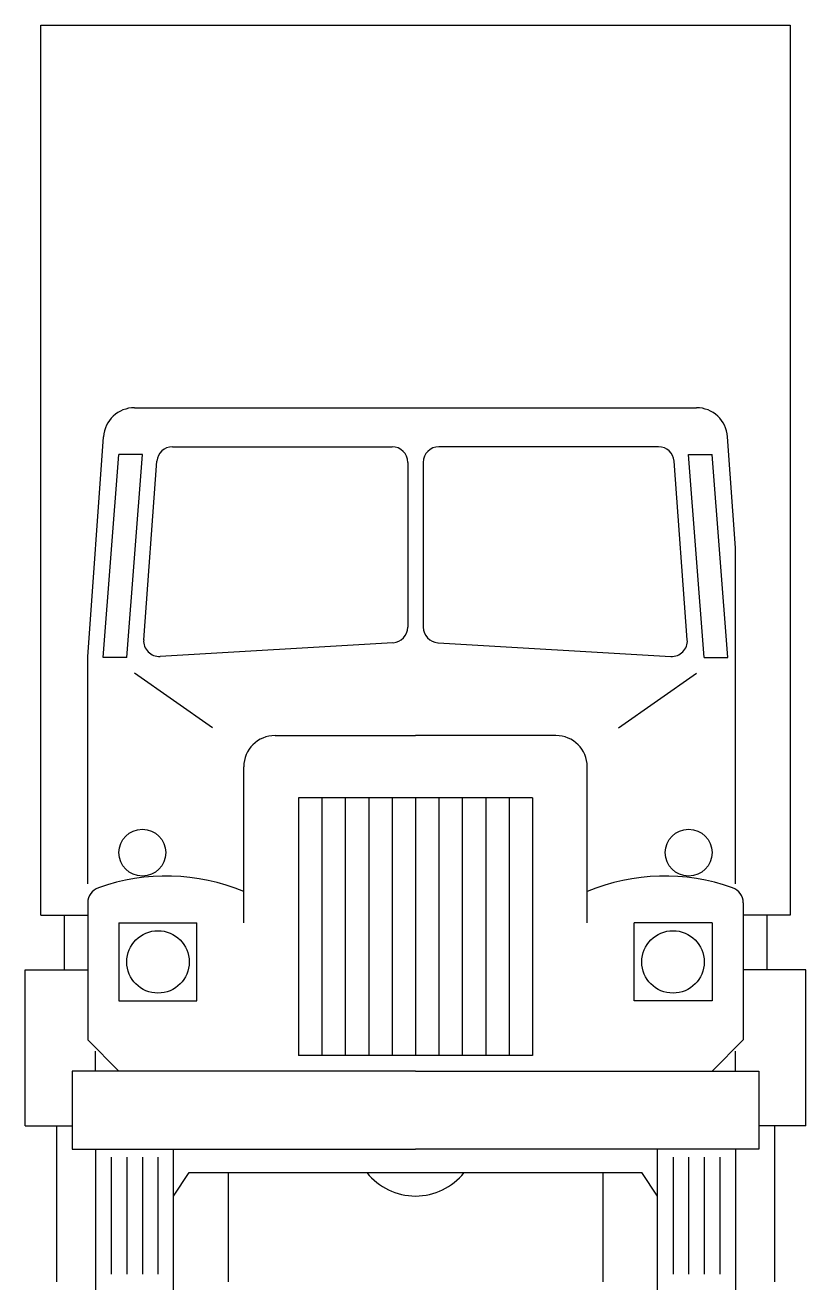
# Model space of a CAD drawing. Header units: millimetres. Extents: x -3077.97 to -3075.97, y 1903.81 to 1907.05.
import ezdxf

# ---------------------------------------------------------------- set-up
doc = ezdxf.new("R2010")
doc.units = ezdxf.units.MM
doc.header["$LTSCALE"] = 10
doc.layers.add('Veículos', color=2, linetype='Continuous')

msp = doc.modelspace()

# ---------------------------------------------------------------- linework, layer by layer
at = {"layer": 'Veículos'}
for p, q in [((-3077.9281, 1907.0458), (-3076.0081, 1907.0458)), ((-3077.9281, 1904.7658), (-3077.9281, 1907.0458)), ((-3076.0081, 1907.0458), (-3076.0081, 1904.7658)), ((-3077.688, 1906.0658), (-3076.2482, 1906.0658)), ((-3077.8081, 1905.4272), (-3077.7678, 1905.9915)), ((-3077.591, 1905.9658), (-3077.0281, 1905.9658)), ((-3076.3452, 1905.9658), (-3076.9081, 1905.9658)), ((-3076.1481, 1905.7072), (-3076.1684, 1905.9915)), ((-3077.7681, 1905.4258), (-3077.7281, 1905.9458)), ((-3077.6681, 1905.9458), (-3077.7281, 1905.9458)), ((-3077.7081, 1905.4258), (-3077.6681, 1905.9458)), ((-3076.2681, 1905.9458), (-3076.2081, 1905.9458)), ((-3076.2281, 1905.4258), (-3076.2681, 1905.9458)), ((-3076.1681, 1905.4258), (-3076.2081, 1905.9458)), ((-3077.6647, 1905.4714), (-3077.6308, 1905.9288)), ((-3076.9881, 1905.9258), (-3076.9881, 1905.5035)), ((-3076.9481, 1905.9258), (-3076.9481, 1905.5035)), ((-3076.2715, 1905.4714), (-3076.3054, 1905.9288)), ((-3076.1481, 1904.8458), (-3076.1481, 1905.7072)), ((-3077.0258, 1905.4636), (-3077.6225, 1905.4285)), ((-3076.9104, 1905.4636), (-3076.3137, 1905.4285)), ((-3077.8081, 1904.8458), (-3077.8081, 1905.4272)), ((-3077.7081, 1905.4258), (-3077.7681, 1905.4258)), ((-3076.2281, 1905.4258), (-3076.1681, 1905.4258)), ((-3077.4881, 1905.2458), (-3077.6881, 1905.3858)), ((-3076.4481, 1905.2458), (-3076.2481, 1905.3858)), ((-3077.3281, 1905.2258), (-3076.9681, 1905.2258)), ((-3076.6081, 1905.2258), (-3076.9681, 1905.2258)), ((-3077.4081, 1904.7458), (-3077.4081, 1905.1458)), ((-3076.5281, 1904.7458), (-3076.5281, 1905.1458)), ((-3077.2681, 1905.0658), (-3077.2681, 1904.4058)), ((-3076.6681, 1905.0658), (-3077.2681, 1905.0658)), ((-3077.2081, 1905.0658), (-3077.2081, 1904.4058)), ((-3077.1481, 1905.0658), (-3077.1481, 1904.4058)), ((-3077.0881, 1905.0658), (-3077.0881, 1904.4058)), ((-3077.0281, 1905.0658), (-3077.0281, 1904.4058)), ((-3076.9681, 1905.0658), (-3076.9681, 1904.4058)), ((-3076.9081, 1905.0658), (-3076.9081, 1904.4058)), ((-3076.8481, 1905.0658), (-3076.8481, 1904.4058)), ((-3076.7881, 1905.0658), (-3076.7881, 1904.4058)), ((-3076.7281, 1905.0658), (-3076.7281, 1904.4058)), ((-3076.6681, 1905.0658), (-3076.6681, 1904.4058)), ((-3077.8081, 1904.7975), (-3077.8081, 1904.4458)), ((-3076.1281, 1904.7975), (-3076.1281, 1904.4458)), ((-3077.9281, 1904.7658), (-3077.8081, 1904.7658)), ((-3077.8681, 1904.7658), (-3077.8681, 1904.6258)), ((-3076.0081, 1904.7658), (-3076.1281, 1904.7658)), ((-3076.0681, 1904.7658), (-3076.0681, 1904.6258)), ((-3077.7281, 1904.7458), (-3077.7281, 1904.5458)), ((-3077.7281, 1904.7458), (-3077.5281, 1904.7458)), ((-3077.5281, 1904.5458), (-3077.5281, 1904.7458)), ((-3076.2081, 1904.7458), (-3076.4081, 1904.7458)), ((-3076.4081, 1904.5458), (-3076.4081, 1904.7458)), ((-3076.2081, 1904.7458), (-3076.2081, 1904.5458)), ((-3077.9681, 1904.2258), (-3077.9681, 1904.6258)), ((-3077.9681, 1904.6258), (-3077.8081, 1904.6258)), ((-3075.9681, 1904.6258), (-3076.1281, 1904.6258)), ((-3075.9681, 1904.2258), (-3075.9681, 1904.6258)), ((-3077.7281, 1904.5458), (-3077.5281, 1904.5458)), ((-3076.2081, 1904.5458), (-3076.4081, 1904.5458)), ((-3077.7281, 1904.3658), (-3077.8081, 1904.4458)), ((-3076.2081, 1904.3658), (-3076.1281, 1904.4458)), ((-3077.7881, 1904.3658), (-3077.7881, 1904.417)), ((-3076.1481, 1904.3658), (-3076.1481, 1904.417)), ((-3076.6681, 1904.4058), (-3077.2681, 1904.4058)), ((-3077.8481, 1904.3658), (-3077.8481, 1904.1658)), ((-3076.9681, 1904.3658), (-3077.8481, 1904.3658)), ((-3076.9681, 1904.3658), (-3076.0881, 1904.3658)), ((-3076.0881, 1904.3658), (-3076.0881, 1904.1658)), ((-3077.9681, 1904.2258), (-3077.8481, 1904.2258)), ((-3077.8881, 1904.2258), (-3077.8881, 1903.8258)), ((-3076.0081, 1904.2258), (-3076.0881, 1904.2258)), ((-3075.9681, 1904.2258), (-3076.0881, 1904.2258)), ((-3076.0481, 1904.2258), (-3076.0481, 1903.8258)), ((-3077.8481, 1904.1658), (-3076.9681, 1904.1658)), ((-3077.7881, 1904.1658), (-3077.7881, 1903.8058)), ((-3077.5881, 1903.8058), (-3077.5881, 1904.1658)), ((-3076.0881, 1904.1658), (-3076.9681, 1904.1658)), ((-3076.3481, 1903.8058), (-3076.3481, 1904.1658)), ((-3076.1481, 1904.1658), (-3076.1481, 1903.8058)), ((-3077.7481, 1904.1458), (-3077.7481, 1903.8458)), ((-3077.7081, 1904.1458), (-3077.7081, 1903.8458)), ((-3077.6681, 1904.1458), (-3077.6681, 1903.8458)), ((-3077.6281, 1904.1458), (-3077.6281, 1903.8458)), ((-3076.3081, 1904.1458), (-3076.3081, 1903.8458)), ((-3076.2681, 1904.1458), (-3076.2681, 1903.8458)), ((-3076.2281, 1904.1458), (-3076.2281, 1903.8458)), ((-3076.1881, 1904.1458), (-3076.1881, 1903.8458)), ((-3077.5881, 1904.0458), (-3077.5481, 1904.1058)), ((-3077.5481, 1904.1058), (-3076.3881, 1904.1058)), ((-3077.4481, 1904.1058), (-3077.4481, 1903.8258)), ((-3076.4881, 1904.1058), (-3076.4881, 1903.8258)), ((-3076.3481, 1904.0458), (-3076.3881, 1904.1058))]:
    msp.add_line(p, q, dxfattribs=at)
for centre, radius in [((-3077.6681, 1904.9258), 0.06), ((-3076.2681, 1904.9258), 0.06), ((-3077.6281, 1904.6458), 0.08), ((-3076.3081, 1904.6458), 0.08)]:
    msp.add_circle(centre, radius, dxfattribs=at)
for centre, radius, start, end in [((-3077.688, 1905.9858), 0.08, 90, 175.9144), ((-3076.2482, 1905.9858), 0.08, 4.0856, 90), ((-3077.591, 1905.9258), 0.04, 90, 175.7636), ((-3077.0281, 1905.9258), 0.04, 0, 90), ((-3076.9081, 1905.9258), 0.04, 90, 180), ((-3076.3452, 1905.9258), 0.04, 4.2364, 90), ((-3077.0281, 1905.5035), 0.04, 273.3665, 0), ((-3076.9081, 1905.5035), 0.04, 180, 266.6335), ((-3077.6248, 1905.4684), 0.04, 175.7636, 273.3665), ((-3076.3114, 1905.4684), 0.04, 266.6335, 4.2364), ((-3077.3281, 1905.1458), 0.08, 90, 180), ((-3076.6081, 1905.1458), 0.08, 0, 90), ((-3077.6067, 1904.3543), 0.5117, 67.1637, 109.8532), ((-3076.3295, 1904.3543), 0.5117, 70.1468, 112.8363), ((-3077.7681, 1904.7975), 0.04, 107.9695, 180), ((-3076.1681, 1904.7975), 0.04, 0, 72.0305), ((-3076.9681, 1904.2058), 0.16, 218.6822, 321.3178)]:
    msp.add_arc(centre, radius, start, end, dxfattribs=at)

doc.saveas('drawing.dxf')
